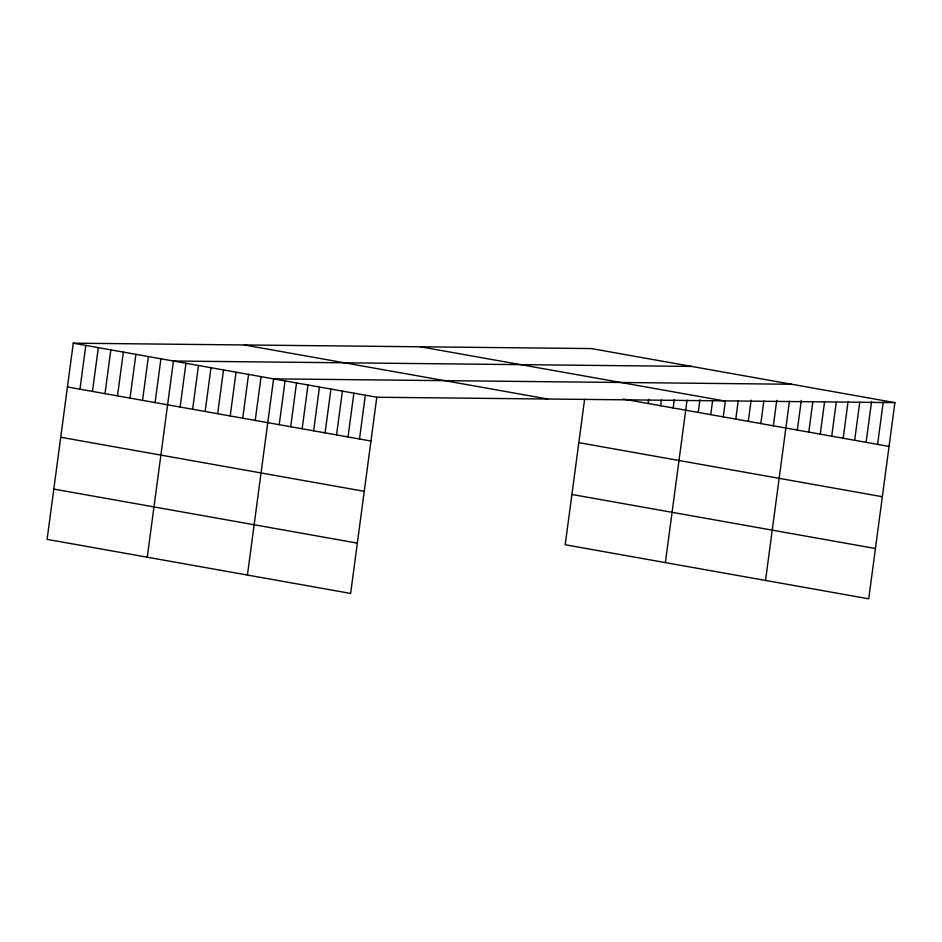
<?xml version="1.0" encoding="UTF-8"?>
<svg xmlns="http://www.w3.org/2000/svg" width="942" height="942" viewBox="0 0 942 942"><rect width="100%" height="100%" fill="white"/><g stroke="black" fill="none" stroke-linecap="round" stroke-linejoin="round"><path stroke-width="1.41" d="M894.9 402.634L591.376 348.564L73.276 343.182L47.1 539.366L350.624 593.436L376.8 397.241L894.9 402.634L868.724 598.818L565.2 544.759L584.605 399.337M79.952 389.199L85.793 345.408M92.469 391.425L98.321 347.645M104.998 393.662L110.838 349.871M117.514 395.887L123.355 352.096M130.031 398.113L135.883 354.333M142.56 400.35L148.4 356.559M155.077 402.575L160.917 358.796M147.258 557.205L173.434 361.022L691.546 366.414M180.11 407.038L185.963 363.247M192.639 409.264L198.479 365.484M205.156 411.501L210.996 367.71M217.673 413.726L223.513 369.947M230.201 415.964L236.042 372.172M242.718 418.189L248.558 374.398M255.235 420.415L261.075 376.635M247.428 575.044L273.604 378.861L791.704 384.254M279.221 424.689L285.061 380.909M290.689 426.738L296.53 382.947M302.158 428.775L307.999 384.995M313.627 430.824L319.468 387.032M325.084 432.861L330.936 389.07M336.553 434.898L342.393 391.118M348.022 436.947L353.862 393.155M359.491 438.984L365.331 395.204M648.143 403.506L648.708 399.267M660.66 405.731L661.414 400.091M673.177 407.968L674.307 399.49M665.37 562.598L687.024 400.303M698.222 412.431L699.918 399.714M710.739 414.657L712.623 400.527M723.256 416.882L725.328 401.351M735.784 419.119L738.234 400.75M748.301 421.345L751.127 400.162M760.818 423.582L763.832 400.974M773.347 425.808L776.738 400.385M765.528 580.437L789.443 401.198M797.332 430.082L801.289 400.421M808.789 432.119L812.746 402.458M820.258 434.168L824.591 401.681M831.727 436.205L836.249 402.305M843.196 438.254L848.094 401.527M854.653 440.291L859.752 402.152M866.122 442.34L871.586 401.374M877.591 444.377L883.243 401.998M420.403 346.786L723.927 400.856M623.098 399.043L889.06 446.414M244.249 344.96L547.773 399.019M73.276 343.182L376.8 397.241M578.824 442.646L882.348 496.717M67.435 386.962L370.948 441.033M571.912 494.468L875.436 548.527M60.724 437.253L364.248 491.324M53.812 489.075L357.324 543.134"/></g></svg>
